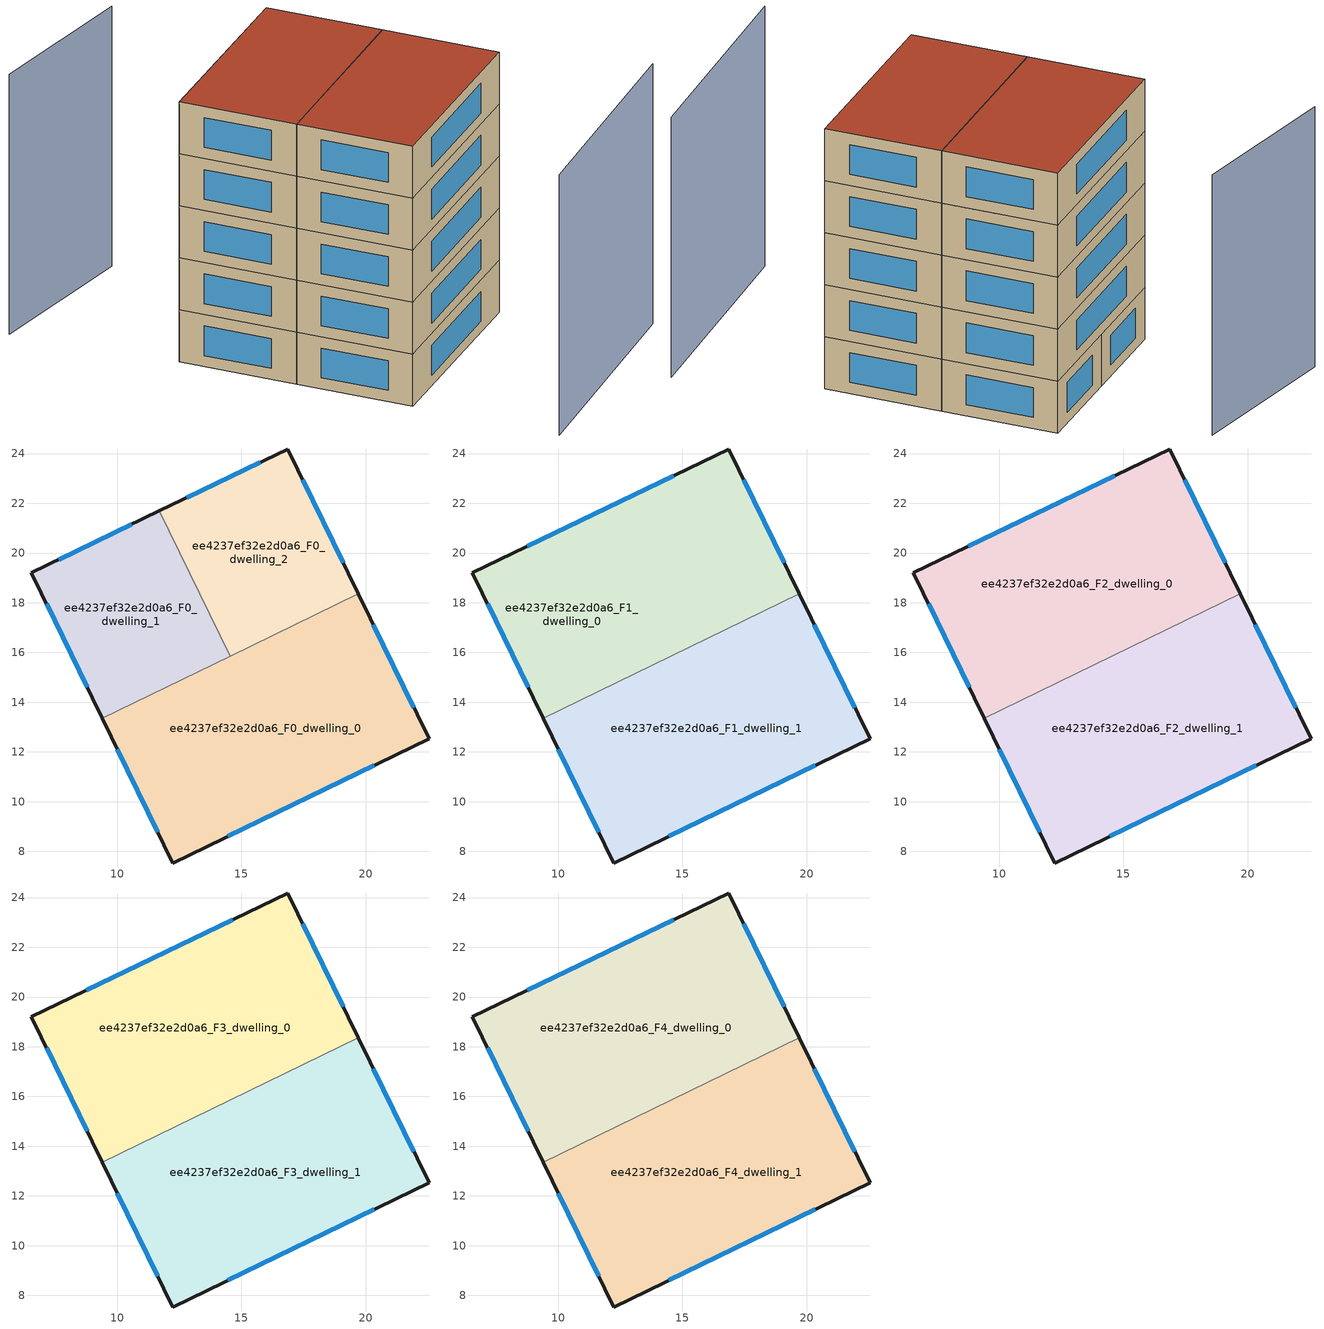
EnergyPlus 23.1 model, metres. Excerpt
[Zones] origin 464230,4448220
ee4237ef32e2d0a6_F0_dwelling_0
 floor ground (EU_floor_Construction): 19.7,18.37 22.55,12.52 12.23,7.53 9.4,13.35 z0
 wall outside (EU_wall_Construction): 9.4,13.35 12.23,7.53 22.55,12.52 19.7,18.37 z0:3
 wall to ee4237ef32e2d0a6_F0_dwelling_2 (EU_wall_Construction): 19.7,18.37 14.54,15.86 z0:3
 wall to ee4237ef32e2d0a6_F0_dwelling_1 (EU_wall_Construction): 14.54,15.86 9.4,13.35 z0:3
 window (EU_Window_Construction): 21.94,13.78 20.31,17.12 / 14.44,8.6 20.34,11.45 / 10.01,12.11 11.63,8.78 z0.64:2.36
ee4237ef32e2d0a6_F0_dwelling_1
 floor ground (EU_floor_Construction): 11.7,21.69 14.54,15.86 9.4,13.35 6.55,19.2 z0
 wall outside (EU_wall_Construction): 11.7,21.69 6.55,19.2 9.4,13.35 z0:3
 wall to ee4237ef32e2d0a6_F0_dwelling_2 (EU_wall_Construction): 14.54,15.86 11.7,21.69 z0:3
 window (EU_Window_Construction): 7.16,17.95 8.79,14.61 / 10.6,21.16 7.65,19.74 z0.64:2.36
ee4237ef32e2d0a6_F0_dwelling_2
 floor ground (EU_floor_Construction): 16.87,24.18 19.7,18.37 14.54,15.86 11.7,21.69 z0
 wall outside (EU_wall_Construction): 19.7,18.37 16.87,24.18 11.7,21.69 z0:3
 window (EU_Window_Construction): 19.09,19.61 17.47,22.94 / 15.76,23.65 12.81,22.22 z0.64:2.36
ee4237ef32e2d0a6_F1_dwelling_0
 floor to ee4237ef32e2d0a6_F0_dwelling_2 (EU_floor_Construction): 16.87,24.18 19.7,18.37 14.54,15.86 11.7,21.69 z3
 floor to ee4237ef32e2d0a6_F0_dwelling_1 (EU_floor_Construction): 11.7,21.69 14.54,15.86 9.4,13.35 6.55,19.2 z3
 wall outside (EU_wall_Construction): 19.7,18.37 16.87,24.18 6.55,19.2 9.4,13.35 z3:6
 wall to ee4237ef32e2d0a6_F1_dwelling_1 (EU_wall_Construction): 9.4,13.35 19.7,18.37 z3:6
 window (EU_Window_Construction): 14.66,23.12 8.76,20.27 / 19.09,19.61 17.47,22.94 / 7.16,17.95 8.79,14.61 z3.64:5.36
ee4237ef32e2d0a6_F1_dwelling_1
 floor to ee4237ef32e2d0a6_F0_dwelling_0 (EU_floor_Construction): 19.7,18.37 22.55,12.52 12.23,7.53 9.4,13.35 z3
 wall outside (EU_wall_Construction): 9.4,13.35 12.23,7.53 22.55,12.52 19.7,18.37 z3:6
 window (EU_Window_Construction): 21.94,13.78 20.31,17.12 / 14.44,8.6 20.34,11.45 / 10.01,12.11 11.63,8.78 z3.64:5.36
ee4237ef32e2d0a6_F2_dwelling_0
 floor to ee4237ef32e2d0a6_F1_dwelling_0 (EU_floor_Construction): 16.87,24.18 19.7,18.37 9.4,13.35 6.55,19.2 z6
 wall outside (EU_wall_Construction): 19.7,18.37 16.87,24.18 6.55,19.2 9.4,13.35 z6:9
 wall to ee4237ef32e2d0a6_F2_dwelling_1 (EU_wall_Construction): 9.4,13.35 19.7,18.37 z6:9
 window (EU_Window_Construction): 14.66,23.12 8.76,20.27 / 19.09,19.61 17.47,22.94 / 7.16,17.95 8.79,14.61 z6.64:8.36
ee4237ef32e2d0a6_F2_dwelling_1
 floor to ee4237ef32e2d0a6_F1_dwelling_1 (EU_floor_Construction): 19.7,18.37 22.55,12.52 12.23,7.53 9.4,13.35 z6
 wall outside (EU_wall_Construction): 9.4,13.35 12.23,7.53 22.55,12.52 19.7,18.37 z6:9
 window (EU_Window_Construction): 21.94,13.78 20.31,17.12 / 14.44,8.6 20.34,11.45 / 10.01,12.11 11.63,8.78 z6.64:8.36
ee4237ef32e2d0a6_F3_dwelling_0
 floor to ee4237ef32e2d0a6_F2_dwelling_0 (EU_floor_Construction): 16.87,24.18 19.7,18.37 9.4,13.35 6.55,19.2 z9
 wall outside (EU_wall_Construction): 19.7,18.37 16.87,24.18 6.55,19.2 9.4,13.35 z9:12
 wall to ee4237ef32e2d0a6_F3_dwelling_1 (EU_wall_Construction): 9.4,13.35 19.7,18.37 z9:12
 window (EU_Window_Construction): 14.66,23.12 8.76,20.27 / 19.09,19.61 17.47,22.94 / 7.16,17.95 8.79,14.61 z9.64:11.36
ee4237ef32e2d0a6_F3_dwelling_1
 floor to ee4237ef32e2d0a6_F2_dwelling_1 (EU_floor_Construction): 19.7,18.37 22.55,12.52 12.23,7.53 9.4,13.35 z9
 wall outside (EU_wall_Construction): 9.4,13.35 12.23,7.53 22.55,12.52 19.7,18.37 z9:12
 window (EU_Window_Construction): 21.94,13.78 20.31,17.12 / 14.44,8.6 20.34,11.45 / 10.01,12.11 11.63,8.78 z9.64:11.36
ee4237ef32e2d0a6_F4_dwelling_0
 floor to ee4237ef32e2d0a6_F3_dwelling_0 (EU_floor_Construction): 16.87,24.18 19.7,18.37 9.4,13.35 6.55,19.2 z12
 wall outside (EU_wall_Construction): 19.7,18.37 16.87,24.18 6.55,19.2 9.4,13.35 z12:15
 wall to ee4237ef32e2d0a6_F4_dwelling_1 (EU_wall_Construction): 9.4,13.35 19.7,18.37 z12:15
 window (EU_Window_Construction): 14.66,23.12 8.76,20.27 / 19.09,19.61 17.47,22.94 / 7.16,17.95 8.79,14.61 z12.64:14.36
 roof outside (EU_roof_Construction): 19.7,18.37 16.87,24.18 6.55,19.2 9.4,13.35 z15
ee4237ef32e2d0a6_F4_dwelling_1
 floor to ee4237ef32e2d0a6_F3_dwelling_1 (EU_floor_Construction): 19.7,18.37 22.55,12.52 12.23,7.53 9.4,13.35 z12
 wall outside (EU_wall_Construction): 9.4,13.35 12.23,7.53 22.55,12.52 19.7,18.37 z12:15
 window (EU_Window_Construction): 21.94,13.78 20.31,17.12 / 14.44,8.6 20.34,11.45 / 10.01,12.11 11.63,8.78 z12.64:14.36
 roof outside (EU_roof_Construction): 22.55,12.52 19.7,18.37 9.4,13.35 12.23,7.53 z15
shading: 15.74,0.16 27.6,6.35 / 11.05,29.57 2.06,27.32 z0:15
[Building]
EU S2 Campaign: North Axis=0; Terrain=City; Solar Distribution=FullExterior
[Site:Location]
Yerevan-Zvartnots.Intl.AP: Latitude=40.15; Longitude=44.383; Time Zone=4; Elevation=854
[SizingPeriod:WeatherFileDays]
AnnualSizingPeriod: Begin Month=1; Begin Day of Month=1; End Month=12; End Day of Month=31; Day of Week for Start Day=Monday; Use Weather File Daylight Saving Period=No; Use Weather File Rain and Snow Indicators=No
[MATERIAL]
EU_InternalMass_Material: Roughness=MediumRough; Thickness=0.1; Conductivity=1; Density=1800; Specific Heat=900; Thermal Absorptance=0.9; Solar Absorptance=0.7; Visible Absorptance=0.7
[MATERIAL:NOMASS] Roughness=MediumRough; Thermal Absorptance=0.9; Solar Absorptance=0.7; Visible Absorptance=0.7
Name | Thermal Resistance
EU_wall_NoMass | 1.05043
EU_roof_NoMass | 1.45357
EU_floor_NoMass | 0.478065
[WINDOWMATERIAL:SIMPLEGLAZINGSYSTEM]
EU_Window_SimpleGlazing: UFactor=2.5566; Solar Heat Gain Coefficient=0.75; Visible Transmittance=0.75
[CONSTRUCTION]
EU_wall_Construction: EU_wall_NoMass
EU_roof_Construction: EU_roof_NoMass
EU_floor_Construction: EU_floor_NoMass
EU_Window_Construction: EU_Window_SimpleGlazing
EU_InternalMass_Construction: EU_InternalMass_Material
[ZONE] Type=1; Multiplier=1; Ceiling Height=autocalculate; Floor Area=autocalculate; Part of Total Floor Area=Yes
Name | Volume
ee4237ef32e2d0a6_F0_dwelling_0; ee4237ef32e2d0a6_F1_dwelling_1; ee4237ef32e2d0a6_F2_dwelling_1; ee4237ef32e2d0a6_F3_dwelling_1; ee4237ef32e2d0a6_F4_dwelling_1 | 222.995
ee4237ef32e2d0a6_F1_dwelling_0 | 223.001
ee4237ef32e2d0a6_F2_dwelling_0; ee4237ef32e2d0a6_F3_dwelling_0; ee4237ef32e2d0a6_F4_dwelling_0 | 223.005
ee4237ef32e2d0a6_F0_dwelling_1 | 111.504
ee4237ef32e2d0a6_F0_dwelling_2 | 111.497
[INTERNALMASS] Construction=EU_InternalMass_Construction
Name | Zone or ZoneList | Surface Area
ee4237ef32e2d0a6_F0_dwelling_0_EU_InternalMass | ee4237ef32e2d0a6_F0_dwelling_0 | 74.3315
ee4237ef32e2d0a6_F0_dwelling_1_EU_InternalMass | ee4237ef32e2d0a6_F0_dwelling_1 | 37.168
ee4237ef32e2d0a6_F0_dwelling_2_EU_InternalMass | ee4237ef32e2d0a6_F0_dwelling_2 | 37.1657
ee4237ef32e2d0a6_F1_dwelling_0_EU_InternalMass | ee4237ef32e2d0a6_F1_dwelling_0 | 74.335
ee4237ef32e2d0a6_F1_dwelling_1_EU_InternalMass | ee4237ef32e2d0a6_F1_dwelling_1 | 74.3315
ee4237ef32e2d0a6_F2_dwelling_0_EU_InternalMass | ee4237ef32e2d0a6_F2_dwelling_0 | 74.335
ee4237ef32e2d0a6_F2_dwelling_1_EU_InternalMass | ee4237ef32e2d0a6_F2_dwelling_1 | 74.3315
ee4237ef32e2d0a6_F3_dwelling_0_EU_InternalMass | ee4237ef32e2d0a6_F3_dwelling_0 | 74.335
ee4237ef32e2d0a6_F3_dwelling_1_EU_InternalMass | ee4237ef32e2d0a6_F3_dwelling_1 | 74.3315
ee4237ef32e2d0a6_F4_dwelling_0_EU_InternalMass | ee4237ef32e2d0a6_F4_dwelling_0 | 74.335
ee4237ef32e2d0a6_F4_dwelling_1_EU_InternalMass | ee4237ef32e2d0a6_F4_dwelling_1 | 74.3315
[OTHEREQUIPMENT] Fuel Type=Electricity; Design Level Calculation Method=Watts/Area; Power per Zone Floor Area=1; Fraction Latent=0; Fraction Radiant=0; Fraction Lost=0; Carbon Dioxide Generation Rate=0; EndUse Subcategory=EU_Step8_InternalGains
Name | Zone or ZoneList or Space or SpaceList | Schedule
EU_Step8_InternalGain_ee4237ef32e2d0a6_F0_dwelling_0_f000 | ee4237ef32e2d0a6_F0_dwelling_0 | EU_Step8_GainSchedule_ee4237ef32e2d0a6_F0_dwelling_0_f000
EU_Step8_InternalGain_ee4237ef32e2d0a6_F0_dwelling_1_f000 | ee4237ef32e2d0a6_F0_dwelling_1 | EU_Step8_GainSchedule_ee4237ef32e2d0a6_F0_dwelling_1_f000
EU_Step8_InternalGain_ee4237ef32e2d0a6_F0_dwelling_2_f000 | ee4237ef32e2d0a6_F0_dwelling_2 | EU_Step8_GainSchedule_ee4237ef32e2d0a6_F0_dwelling_2_f000
EU_Step8_InternalGain_ee4237ef32e2d0a6_F1_dwelling_0_f000 | ee4237ef32e2d0a6_F1_dwelling_0 | EU_Step8_GainSchedule_ee4237ef32e2d0a6_F1_dwelling_0_f000
EU_Step8_InternalGain_ee4237ef32e2d0a6_F1_dwelling_1_f000 | ee4237ef32e2d0a6_F1_dwelling_1 | EU_Step8_GainSchedule_ee4237ef32e2d0a6_F1_dwelling_1_f000
EU_Step8_InternalGain_ee4237ef32e2d0a6_F2_dwelling_0_f000 | ee4237ef32e2d0a6_F2_dwelling_0 | EU_Step8_GainSchedule_ee4237ef32e2d0a6_F2_dwelling_0_f000
EU_Step8_InternalGain_ee4237ef32e2d0a6_F2_dwelling_1_f000 | ee4237ef32e2d0a6_F2_dwelling_1 | EU_Step8_GainSchedule_ee4237ef32e2d0a6_F2_dwelling_1_f000
EU_Step8_InternalGain_ee4237ef32e2d0a6_F3_dwelling_0_f000 | ee4237ef32e2d0a6_F3_dwelling_0 | EU_Step8_GainSchedule_ee4237ef32e2d0a6_F3_dwelling_0_f000
EU_Step8_InternalGain_ee4237ef32e2d0a6_F3_dwelling_1_f000 | ee4237ef32e2d0a6_F3_dwelling_1 | EU_Step8_GainSchedule_ee4237ef32e2d0a6_F3_dwelling_1_f000
EU_Step8_InternalGain_ee4237ef32e2d0a6_F4_dwelling_0_f000 | ee4237ef32e2d0a6_F4_dwelling_0 | EU_Step8_GainSchedule_ee4237ef32e2d0a6_F4_dwelling_0_f000
EU_Step8_InternalGain_ee4237ef32e2d0a6_F4_dwelling_1_f000 | ee4237ef32e2d0a6_F4_dwelling_1 | EU_Step8_GainSchedule_ee4237ef32e2d0a6_F4_dwelling_1_f000
[ZONEVENTILATION:DESIGNFLOWRATE] Schedule=EU_AlwaysOn; Design Flow Rate Calculation Method=AirChanges/Hour; Air Changes per Hour=0.557805; Ventilation Type=Natural; Fan Pressure Rise=0; Fan Total Efficiency=1; Constant Term Coefficient=1; Temperature Term Coefficient=0; Velocity Term Coefficient=0; Velocity Squared Term Coefficient=0; Minimum Indoor Temperature=-100; Maximum Indoor Temperature=100; Delta Temperature=-100; Minimum Outdoor Temperature=-100; Maximum Outdoor Temperature=100; Maximum Wind Speed=40
Name | Zone or ZoneList or Space or SpaceList
EU_ConstantAir_ee4237ef32e2d0a6_F0_dwelling_0 | ee4237ef32e2d0a6_F0_dwelling_0
EU_ConstantAir_ee4237ef32e2d0a6_F0_dwelling_1 | ee4237ef32e2d0a6_F0_dwelling_1
EU_ConstantAir_ee4237ef32e2d0a6_F0_dwelling_2 | ee4237ef32e2d0a6_F0_dwelling_2
EU_ConstantAir_ee4237ef32e2d0a6_F1_dwelling_0 | ee4237ef32e2d0a6_F1_dwelling_0
EU_ConstantAir_ee4237ef32e2d0a6_F1_dwelling_1 | ee4237ef32e2d0a6_F1_dwelling_1
EU_ConstantAir_ee4237ef32e2d0a6_F2_dwelling_0 | ee4237ef32e2d0a6_F2_dwelling_0
EU_ConstantAir_ee4237ef32e2d0a6_F2_dwelling_1 | ee4237ef32e2d0a6_F2_dwelling_1
EU_ConstantAir_ee4237ef32e2d0a6_F3_dwelling_0 | ee4237ef32e2d0a6_F3_dwelling_0
EU_ConstantAir_ee4237ef32e2d0a6_F3_dwelling_1 | ee4237ef32e2d0a6_F3_dwelling_1
EU_ConstantAir_ee4237ef32e2d0a6_F4_dwelling_0 | ee4237ef32e2d0a6_F4_dwelling_0
EU_ConstantAir_ee4237ef32e2d0a6_F4_dwelling_1 | ee4237ef32e2d0a6_F4_dwelling_1
[HVACTEMPLATE:THERMOSTAT] Constant Heating Setpoint=20; Constant Cooling Setpoint=50
EU_HeatOnly_ee4237ef32e2d0a6_F0_dwelling_0; EU_HeatOnly_ee4237ef32e2d0a6_F0_dwelling_1; EU_HeatOnly_ee4237ef32e2d0a6_F0_dwelling_2; EU_HeatOnly_ee4237ef32e2d0a6_F1_dwelling_0; EU_HeatOnly_ee4237ef32e2d0a6_F1_dwelling_1; EU_HeatOnly_ee4237ef32e2d0a6_F2_dwelling_0; EU_HeatOnly_ee4237ef32e2d0a6_F2_dwelling_1; EU_HeatOnly_ee4237ef32e2d0a6_F3_dwelling_0; EU_HeatOnly_ee4237ef32e2d0a6_F3_dwelling_1; EU_HeatOnly_ee4237ef32e2d0a6_F4_dwelling_0; EU_HeatOnly_ee4237ef32e2d0a6_F4_dwelling_1
[HVACTEMPLATE:ZONE:IDEALLOADSAIRSYSTEM] System Availability Schedule=EU_AlwaysOn; Maximum Heating Supply Air Temperature=50; Minimum Cooling Supply Air Temperature=13; Maximum Heating Supply Air Humidity Ratio=0.0156; Minimum Cooling Supply Air Humidity Ratio=0.0077; Heating Limit=NoLimit; Cooling Limit=NoLimit; Heating Availability Schedule=EU_AlwaysOn; Cooling Availability Schedule=EU_CoolingOff; Dehumidification Control Type=ConstantSensibleHeatRatio; Cooling Sensible Heat Ratio=0.7; Dehumidification Setpoint=60; Humidification Control Type=None; Humidification Setpoint=30; Outdoor Air Method=None; Outdoor Air Flow Rate per Person=0.00944; Outdoor Air Flow Rate per Zone Floor Area=0; Outdoor Air Flow Rate per Zone=0; Demand Controlled Ventilation Type=None; Outdoor Air Economizer Type=NoEconomizer; Heat Recovery Type=None; Sensible Heat Recovery Effectiveness=0.7; Latent Heat Recovery Effectiveness=0.65
Name | Template Thermostat
ee4237ef32e2d0a6_F0_dwelling_0 | EU_HeatOnly_ee4237ef32e2d0a6_F0_dwelling_0
ee4237ef32e2d0a6_F0_dwelling_1 | EU_HeatOnly_ee4237ef32e2d0a6_F0_dwelling_1
ee4237ef32e2d0a6_F0_dwelling_2 | EU_HeatOnly_ee4237ef32e2d0a6_F0_dwelling_2
ee4237ef32e2d0a6_F1_dwelling_0 | EU_HeatOnly_ee4237ef32e2d0a6_F1_dwelling_0
ee4237ef32e2d0a6_F1_dwelling_1 | EU_HeatOnly_ee4237ef32e2d0a6_F1_dwelling_1
ee4237ef32e2d0a6_F2_dwelling_0 | EU_HeatOnly_ee4237ef32e2d0a6_F2_dwelling_0
ee4237ef32e2d0a6_F2_dwelling_1 | EU_HeatOnly_ee4237ef32e2d0a6_F2_dwelling_1
ee4237ef32e2d0a6_F3_dwelling_0 | EU_HeatOnly_ee4237ef32e2d0a6_F3_dwelling_0
ee4237ef32e2d0a6_F3_dwelling_1 | EU_HeatOnly_ee4237ef32e2d0a6_F3_dwelling_1
ee4237ef32e2d0a6_F4_dwelling_0 | EU_HeatOnly_ee4237ef32e2d0a6_F4_dwelling_0
ee4237ef32e2d0a6_F4_dwelling_1 | EU_HeatOnly_ee4237ef32e2d0a6_F4_dwelling_1
[SIZING:ZONE] Zone Cooling Design Supply Air Temperature Input Method=SupplyAirTemperature; Zone Cooling Design Supply Air Temperature=13; Zone Heating Design Supply Air Temperature Input Method=SupplyAirTemperature; Zone Heating Design Supply Air Temperature=50; Zone Cooling Design Supply Air Humidity Ratio=0.008; Zone Heating Design Supply Air Humidity Ratio=0.008; Cooling Design Air Flow Method=DesignDay; Cooling Design Air Flow Rate=0; Cooling Minimum Air Flow per Zone Floor Area=0.000762; Cooling Minimum Air Flow=0; Cooling Minimum Air Flow Fraction=0.2; Heating Design Air Flow Method=DesignDay; Heating Design Air Flow Rate=0; Heating Maximum Air Flow per Zone Floor Area=0.002032; Heating Maximum Air Flow=0.141576; Heating Maximum Air Flow Fraction=0.3; Account for Dedicated Outdoor Air System=No; Dedicated Outdoor Air System Control Strategy=NeutralSupplyAir; Dedicated Outdoor Air Low Setpoint Temperature for Design=autosize; Dedicated Outdoor Air High Setpoint Temperature for Design=autosize; Zone Load Sizing Method=Sensible Load Only No Latent Load; Zone Latent Cooling Design Supply Air Humidity Ratio Input Method=HumidityRatioDifference; Zone Cooling Design Supply Air Humidity Ratio Difference=0.005; Zone Latent Heating Design Supply Air Humidity Ratio Input Method=HumidityRatioDifference; Zone Humidification Design Supply Air Humidity Ratio Difference=0.005
ee4237ef32e2d0a6_F0_dwelling_0; ee4237ef32e2d0a6_F0_dwelling_1; ee4237ef32e2d0a6_F0_dwelling_2; ee4237ef32e2d0a6_F1_dwelling_0; ee4237ef32e2d0a6_F1_dwelling_1; ee4237ef32e2d0a6_F2_dwelling_0; ee4237ef32e2d0a6_F2_dwelling_1; ee4237ef32e2d0a6_F3_dwelling_0; ee4237ef32e2d0a6_F3_dwelling_1; ee4237ef32e2d0a6_F4_dwelling_0; ee4237ef32e2d0a6_F4_dwelling_1
[SCHEDULE:CONSTANT]
Name | Hourly Value
EU_AlwaysOn | 1
EU_CoolingOff | 0
[SCHEDULE:FILE] Column Number=1; Rows to Skip at Top=0; Number of Hours of Data=8760; Column Separator=Comma; Interpolate to Timestep=No; Minutes per Item=60; Adjust Schedule for Daylight Savings=Yes
Name | File
EU_Step8_GainSchedule_ee4237ef32e2d0a6_F0_dwelling_0_f000 | ../../schedules/ee4237ef32e2d0a6/ee4237ef32e2d0a6_F0_dwelling_0_f000_gain.csv
EU_Step8_GainSchedule_ee4237ef32e2d0a6_F0_dwelling_1_f000 | ../../schedules/ee4237ef32e2d0a6/ee4237ef32e2d0a6_F0_dwelling_1_f000_gain.csv
EU_Step8_GainSchedule_ee4237ef32e2d0a6_F0_dwelling_2_f000 | ../../schedules/ee4237ef32e2d0a6/ee4237ef32e2d0a6_F0_dwelling_2_f000_gain.csv
EU_Step8_GainSchedule_ee4237ef32e2d0a6_F1_dwelling_0_f000 | ../../schedules/ee4237ef32e2d0a6/ee4237ef32e2d0a6_F1_dwelling_0_f000_gain.csv
EU_Step8_GainSchedule_ee4237ef32e2d0a6_F1_dwelling_1_f000 | ../../schedules/ee4237ef32e2d0a6/ee4237ef32e2d0a6_F1_dwelling_1_f000_gain.csv
EU_Step8_GainSchedule_ee4237ef32e2d0a6_F2_dwelling_0_f000 | ../../schedules/ee4237ef32e2d0a6/ee4237ef32e2d0a6_F2_dwelling_0_f000_gain.csv
EU_Step8_GainSchedule_ee4237ef32e2d0a6_F2_dwelling_1_f000 | ../../schedules/ee4237ef32e2d0a6/ee4237ef32e2d0a6_F2_dwelling_1_f000_gain.csv
EU_Step8_GainSchedule_ee4237ef32e2d0a6_F3_dwelling_0_f000 | ../../schedules/ee4237ef32e2d0a6/ee4237ef32e2d0a6_F3_dwelling_0_f000_gain.csv
EU_Step8_GainSchedule_ee4237ef32e2d0a6_F3_dwelling_1_f000 | ../../schedules/ee4237ef32e2d0a6/ee4237ef32e2d0a6_F3_dwelling_1_f000_gain.csv
EU_Step8_GainSchedule_ee4237ef32e2d0a6_F4_dwelling_0_f000 | ../../schedules/ee4237ef32e2d0a6/ee4237ef32e2d0a6_F4_dwelling_0_f000_gain.csv
EU_Step8_GainSchedule_ee4237ef32e2d0a6_F4_dwelling_1_f000 | ../../schedules/ee4237ef32e2d0a6/ee4237ef32e2d0a6_F4_dwelling_1_f000_gain.csv
